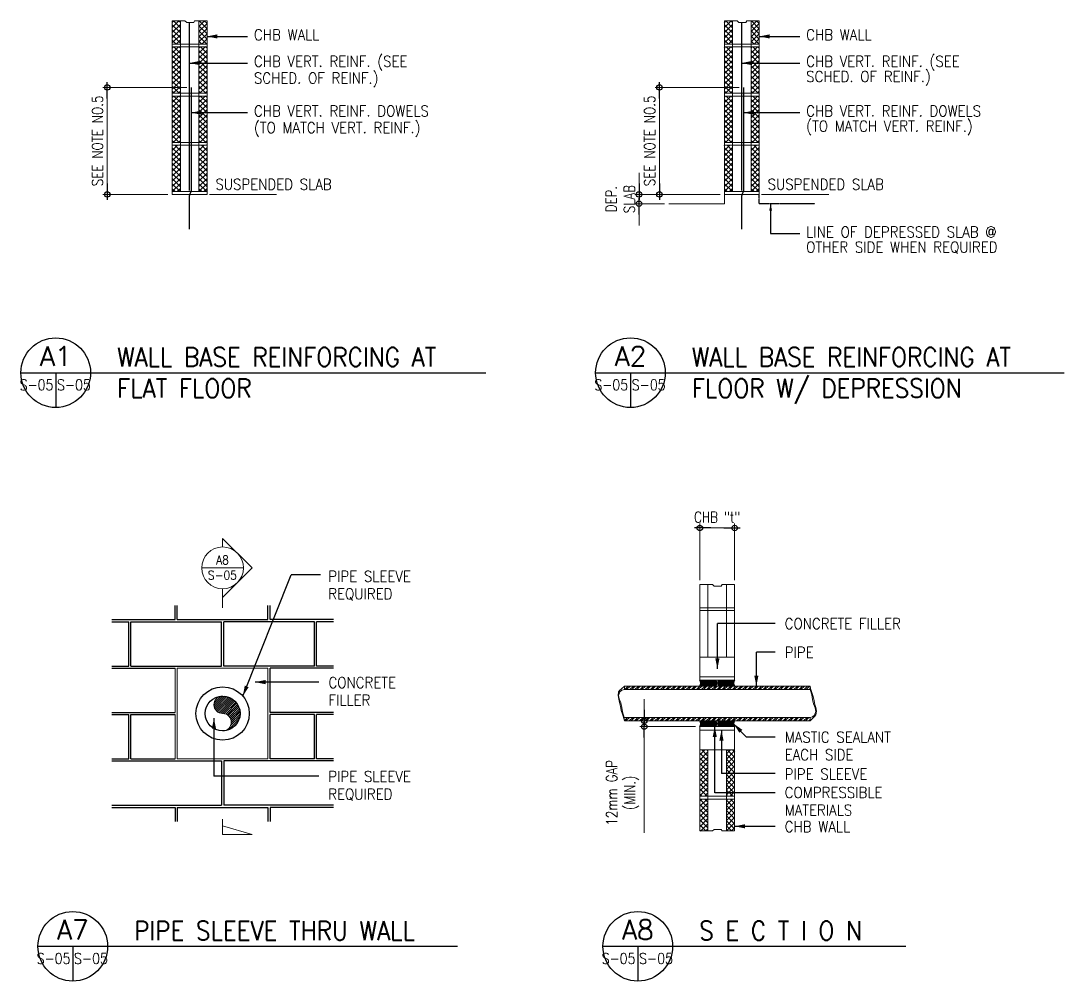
# Model space of a CAD drawing. Header units: millimetres. Extents: x 0 to 38473, y 0 to 21969.
# Drawn here: x 0 to 9712, y 11820 to 20758 of the extents above; entities that cross this region are included whole.
import ezdxf
from ezdxf.enums import TextEntityAlignment as Align

# ---------------------------------------------------------------- set-up
doc = ezdxf.new("R2010")
doc.units = ezdxf.units.MM
doc.linetypes.add('LEOJ', pattern=[0.3, 0.2, -0.1])
doc.layers.add('2Y', color=3, linetype='Continuous', lineweight=9)
doc.layers.add('ST-DIM_E', color=250, linetype='Continuous', lineweight=13)
for name, color, linetype in [('3G', 3, 'Continuous'), ('6M', 6, 'Continuous'), ('8G', 8, 'Continuous'), ('DIM', 8, 'Continuous'), ('LEOJ', 3, 'LEOJ'), ('SHE', 8, 'Continuous'), ('TG', 3, 'Continuous'), ('title', 3, 'Continuous')]:
    doc.layers.add(name, color=color, linetype=linetype)
doc.styles.add('100CL', font='romans.shx', dxfattribs={"height": 250})
doc.styles.add('175CL', font='ROMANS.shx', dxfattribs={"height": 0.45})
doc.styles.add('ROMANS', font='romans.shx', dxfattribs={"width": 0.8})
doc.dimstyles.new('DIM150', dxfattribs={"dimscale": 150, "dimtxt": 2.5, "dimasz": 2.5, "dimexe": 1, "dimexo": 1, "dimgap": 1, "dimtad": 1, "dimdec": 0, "dimzin": 0, "dimdsep": 46, "dimtxsty": 'ROMANS', "dimblk": 'DIM1', "dimcen": 1, "dimclrd": 8, "dimclre": 8, "dimclrt": 3, "dimadec": 0, "dimazin": 0, "dimtfac": 1, "dimtdec": 0, "dimtofl": 0, "dimtmove": 0, "dimatfit": 3, "dimfxl": 1, "dimtolj": 1, "dimtzin": 0, "dimarcsym": 0})
pattern_1 = [(45, (-177818.8, -130738.29), (-88.38835, 88.38835), []), (135, (-177818.8, -130738.29), (-88.38835, -88.38835), [])]

# ---------------------------------------------------------------- blocks, each defined once
blk = doc.blocks.new('*X7')
at = {"color": 0}
for p, q in [((11.204, 8.022), (11.603, 8.421)), ((11.21, 8.116), (11.509, 8.415)), ((11.211, 7.94), (11.679, 8.408)), ((11.225, 7.866), (11.743, 8.384)), ((11.245, 7.798), (11.798, 8.351)), ((11.271, 7.735), (11.845, 8.31)), ((11.281, 8.276), (11.349, 8.344)), ((11.301, 7.677), (11.886, 8.262)), ((11.335, 7.622), (11.918, 8.206)), ((11.373, 7.572), (11.941, 8.141)), ((11.414, 7.525), (11.953, 8.064)), ((11.46, 7.482), (11.959, 7.981)), ((11.509, 7.443), (11.978, 7.912)), ((11.561, 7.407), (12.007, 7.853)), ((11.618, 7.376), (12.044, 7.802)), ((11.68, 7.349), (12.089, 7.758)), ((11.746, 7.326), (12.141, 7.722)), ((11.817, 7.309), (12.202, 7.694)), ((11.895, 7.299), (12.272, 7.676)), ((11.982, 7.297), (12.358, 7.673)), ((12.081, 7.308), (12.475, 7.702)), ((12.2, 7.339), (12.661, 7.8)), ((12.673, 7.9), (12.692, 7.919)), ((12.702, 8.017), (12.703, 8.018)), ((12.38, 7.43), (12.57, 7.62))]:
    blk.add_line(p, q, dxfattribs=at)
blk = doc.blocks.new('*X15')
at = {"color": 0}
for p, q in [((53.319, 33.166), (53.336, 33.183)), ((53.33, 33.063), (53.45, 33.183)), ((53.392, 33.063), (53.512, 33.183)), ((53.507, 33.063), (53.627, 33.183)), ((53.569, 33.063), (53.689, 33.183)), ((53.683, 33.063), (53.803, 33.183)), ((53.746, 33.063), (53.866, 33.183)), ((53.86, 33.063), (53.98, 33.183)), ((53.923, 33.063), (54.043, 33.183)), ((54.037, 33.063), (54.157, 33.183)), ((54.099, 33.063), (54.219, 33.183)), ((54.214, 33.063), (54.334, 33.183)), ((54.276, 33.063), (54.396, 33.183)), ((54.39, 33.063), (54.51, 33.183)), ((54.453, 33.063), (54.573, 33.183)), ((54.567, 33.063), (54.687, 33.183)), ((54.63, 33.063), (54.75, 33.183)), ((54.744, 33.063), (54.864, 33.183)), ((54.807, 33.063), (54.927, 33.183)), ((54.921, 33.063), (55.041, 33.183)), ((54.983, 33.063), (55.103, 33.183)), ((55.098, 33.063), (55.218, 33.183)), ((55.16, 33.063), (55.28, 33.183)), ((55.274, 33.063), (55.394, 33.183)), ((55.337, 33.063), (55.457, 33.183)), ((55.451, 33.063), (55.571, 33.183)), ((55.514, 33.063), (55.634, 33.183)), ((55.628, 33.063), (55.748, 33.183)), ((55.69, 33.063), (55.81, 33.183)), ((55.805, 33.063), (55.925, 33.183)), ((55.867, 33.063), (55.987, 33.183)), ((55.981, 33.063), (56.101, 33.183)), ((56.044, 33.063), (56.164, 33.183)), ((56.158, 33.063), (56.278, 33.183)), ((56.221, 33.063), (56.341, 33.183)), ((56.335, 33.063), (56.455, 33.183)), ((56.398, 33.063), (56.518, 33.183)), ((56.512, 33.063), (56.632, 33.183)), ((56.574, 33.063), (56.694, 33.183)), ((56.689, 33.063), (56.809, 33.183)), ((56.751, 33.063), (56.871, 33.183)), ((56.865, 33.063), (56.985, 33.183)), ((56.928, 33.063), (57.048, 33.183)), ((57.042, 33.063), (57.162, 33.183)), ((57.105, 33.063), (57.225, 33.183)), ((57.219, 33.063), (57.339, 33.183)), ((57.281, 33.063), (57.401, 33.183)), ((57.396, 33.063), (57.516, 33.183)), ((57.458, 33.063), (57.578, 33.183)), ((57.572, 33.063), (57.692, 33.183)), ((57.635, 33.063), (57.755, 33.183)), ((57.749, 33.063), (57.869, 33.183)), ((57.812, 33.063), (57.932, 33.183)), ((57.926, 33.063), (58.046, 33.183)), ((57.989, 33.063), (58.109, 33.183)), ((58.103, 33.063), (58.223, 33.183)), ((58.165, 33.063), (58.285, 33.183)), ((58.28, 33.063), (58.4, 33.183)), ((58.342, 33.063), (58.462, 33.183)), ((58.456, 33.063), (58.576, 33.183)), ((58.519, 33.063), (58.639, 33.183)), ((58.633, 33.063), (58.753, 33.183)), ((58.696, 33.063), (58.816, 33.183)), ((58.81, 33.063), (58.93, 33.183)), ((58.872, 33.063), (58.992, 33.183)), ((58.987, 33.063), (59.107, 33.183)), ((59.049, 33.063), (59.169, 33.183)), ((59.163, 33.063), (59.283, 33.183)), ((59.226, 33.063), (59.346, 33.183)), ((59.34, 33.063), (59.46, 33.183)), ((59.403, 33.063), (59.523, 33.183)), ((59.517, 33.063), (59.637, 33.183)), ((59.58, 33.063), (59.7, 33.183)), ((59.694, 33.063), (59.722, 33.092)), ((53.314, 32.101), (53.316, 32.103)), ((53.318, 31.991), (53.43, 32.103)), ((53.373, 31.983), (53.493, 32.103)), ((53.487, 31.983), (53.607, 32.103)), ((53.55, 31.983), (53.67, 32.103)), ((53.664, 31.983), (53.784, 32.103)), ((53.727, 31.983), (53.847, 32.103)), ((53.841, 31.983), (53.961, 32.103)), ((53.903, 31.983), (54.023, 32.103)), ((54.018, 31.983), (54.138, 32.103)), ((54.08, 31.983), (54.2, 32.103)), ((54.194, 31.983), (54.314, 32.103)), ((54.257, 31.983), (54.377, 32.103)), ((54.371, 31.983), (54.491, 32.103)), ((54.434, 31.983), (54.554, 32.103)), ((54.548, 31.983), (54.668, 32.103)), ((54.61, 31.983), (54.73, 32.103)), ((54.725, 31.983), (54.845, 32.103)), ((54.787, 31.983), (54.907, 32.103)), ((54.901, 31.983), (55.021, 32.103)), ((54.964, 31.983), (55.084, 32.103)), ((55.078, 31.983), (55.198, 32.103)), ((55.141, 31.983), (55.261, 32.103)), ((55.255, 31.983), (55.375, 32.103)), ((55.318, 31.983), (55.438, 32.103)), ((55.432, 31.983), (55.552, 32.103)), ((55.494, 31.983), (55.614, 32.103)), ((55.609, 31.983), (55.729, 32.103)), ((55.671, 31.983), (55.791, 32.103)), ((55.785, 31.983), (55.905, 32.103)), ((55.848, 31.983), (55.968, 32.103)), ((55.962, 31.983), (56.082, 32.103)), ((56.025, 31.983), (56.145, 32.103)), ((56.139, 31.983), (56.259, 32.103)), ((56.201, 31.983), (56.321, 32.103)), ((56.316, 31.983), (56.436, 32.103)), ((56.378, 31.983), (56.498, 32.103)), ((56.492, 31.983), (56.612, 32.103)), ((56.555, 31.983), (56.663, 32.091)), ((56.667, 32.095), (56.675, 32.103)), ((56.686, 32), (56.789, 32.103)), ((56.732, 31.983), (56.852, 32.103)), ((56.846, 31.983), (56.966, 32.103)), ((56.909, 31.983), (57.029, 32.103)), ((57.023, 31.983), (57.143, 32.103)), ((57.085, 31.983), (57.205, 32.103)), ((57.2, 31.983), (57.32, 32.103)), ((57.262, 31.983), (57.382, 32.103)), ((57.376, 31.983), (57.496, 32.103)), ((57.439, 31.983), (57.559, 32.103)), ((57.553, 31.983), (57.673, 32.103)), ((57.616, 31.983), (57.736, 32.103)), ((57.73, 31.983), (57.85, 32.103)), ((57.792, 31.983), (57.912, 32.103)), ((57.907, 31.983), (58.027, 32.103)), ((57.969, 31.983), (58.089, 32.103)), ((58.083, 31.983), (58.203, 32.103)), ((58.146, 31.983), (58.266, 32.103)), ((58.26, 31.983), (58.38, 32.103)), ((58.323, 31.983), (58.443, 32.103)), ((58.437, 31.983), (58.557, 32.103)), ((58.5, 31.983), (58.62, 32.103)), ((58.614, 31.983), (58.734, 32.103)), ((58.676, 31.983), (58.796, 32.103)), ((58.791, 31.983), (58.911, 32.103)), ((58.853, 31.983), (58.973, 32.103)), ((58.967, 31.983), (59.087, 32.103)), ((59.03, 31.983), (59.15, 32.103)), ((59.144, 31.983), (59.264, 32.103)), ((59.207, 31.983), (59.327, 32.103)), ((59.321, 31.983), (59.441, 32.103)), ((59.383, 31.983), (59.503, 32.103)), ((59.498, 31.983), (59.618, 32.103)), ((59.56, 31.983), (59.68, 32.103)), ((59.674, 31.983), (59.719, 32.027))]:
    blk.add_line(p, q, dxfattribs=at)
blk = doc.blocks.new('*X25')
at = {"color": 0}
for p, q in [((6.228, 64.034), (6.411, 64.217)), ((6.228, 64.21), (6.234, 64.217)), ((6.228, 63.857), (6.508, 64.137)), ((6.508, 63.849), (6.228, 64.129)), ((6.508, 64.026), (6.317, 64.217)), ((6.508, 64.203), (6.494, 64.217)), ((6.228, 63.68), (6.508, 63.96)), ((6.508, 63.673), (6.228, 63.953)), ((6.228, 63.503), (6.508, 63.783)), ((6.508, 63.496), (6.228, 63.776)), ((6.228, 63.327), (6.508, 63.607)), ((6.508, 63.319), (6.228, 63.599)), ((6.228, 63.15), (6.508, 63.43)), ((6.508, 63.142), (6.228, 63.422)), ((6.228, 62.973), (6.508, 63.253)), ((6.508, 62.966), (6.228, 63.246)), ((6.228, 62.796), (6.508, 63.076)), ((6.508, 62.789), (6.228, 63.069)), ((6.228, 62.62), (6.508, 62.9)), ((6.503, 62.617), (6.228, 62.892)), ((6.326, 62.617), (6.228, 62.715)), ((6.402, 62.617), (6.508, 62.723))]:
    blk.add_line(p, q, dxfattribs=at)
blk = doc.blocks.new('*X24')
at = {"color": 0}
for p, q in [((6.228, 67.392), (6.444, 67.609)), ((6.228, 67.569), (6.267, 67.609)), ((6.228, 67.216), (6.508, 67.496)), ((6.508, 67.208), (6.228, 67.488)), ((6.228, 67.039), (6.508, 67.319)), ((6.508, 67.031), (6.228, 67.311)), ((6.508, 67.385), (6.284, 67.609)), ((6.508, 67.562), (6.46, 67.609)), ((6.228, 66.862), (6.508, 67.142)), ((6.508, 66.855), (6.228, 67.135)), ((6.228, 66.685), (6.508, 66.965)), ((6.508, 66.678), (6.228, 66.958)), ((6.228, 66.509), (6.508, 66.789)), ((6.508, 66.501), (6.228, 66.781)), ((6.228, 66.332), (6.508, 66.612)), ((6.508, 66.324), (6.228, 66.604)), ((6.228, 66.155), (6.508, 66.435)), ((6.508, 66.147), (6.228, 66.427)), ((6.469, 66.009), (6.228, 66.251)), ((6.258, 66.009), (6.508, 66.258)), ((6.293, 66.009), (6.228, 66.074)), ((6.435, 66.009), (6.508, 66.081))]:
    blk.add_line(p, q, dxfattribs=at)
blk = doc.blocks.new('*X22')
at = {"color": 0}
for p, q in [((7.148, 68.312), (7.34, 68.505)), ((7.148, 68.489), (7.163, 68.505)), ((7.148, 68.136), (7.428, 68.416)), ((7.428, 68.233), (7.155, 68.505)), ((7.428, 68.409), (7.332, 68.505)), ((7.428, 68.056), (7.148, 68.336)), ((7.148, 67.959), (7.428, 68.239)), ((7.428, 67.879), (7.148, 68.159)), ((7.148, 67.782), (7.428, 68.062)), ((7.425, 67.705), (7.148, 67.982)), ((7.248, 67.705), (7.148, 67.806)), ((7.247, 67.705), (7.428, 67.885)), ((7.424, 67.705), (7.428, 67.709))]:
    blk.add_line(p, q, dxfattribs=at)
blk = doc.blocks.new('*X23')
at = {"color": 0}
for p, q in [((6.228, 68.276), (6.456, 68.505)), ((6.228, 68.453), (6.28, 68.505)), ((6.228, 68.1), (6.508, 68.38)), ((6.508, 68.092), (6.228, 68.372)), ((6.508, 68.269), (6.272, 68.505)), ((6.508, 68.446), (6.448, 68.505)), ((6.228, 67.923), (6.508, 68.203)), ((6.508, 67.915), (6.228, 68.195)), ((6.228, 67.746), (6.508, 68.026)), ((6.508, 67.738), (6.228, 68.018)), ((6.364, 67.705), (6.228, 67.842)), ((6.363, 67.705), (6.508, 67.849))]:
    blk.add_line(p, q, dxfattribs=at)
blk = doc.blocks.new('DIM1')
at = {"color": 0}
blk.add_line((-1, 0), (0.5, 0), dxfattribs=at)
at = {"color": 3}
blk.add_circle((0, 0), 0.25, dxfattribs=at)
blk = doc.blocks.new('*D62')
at = {"layer": 'Defpoints', "color": 0, "transparency": 16777216}
for p in [(357638, 1050), (360531, 1050), (359879, -2638)]:
    blk.add_point(p, dxfattribs=at)
at = {"layer": 'DIM', "color": 8, "lineweight": -2, "transparency": 16777216}
for p, q in [((360381, 1050), (357488, 1050)), ((357638, -2263), (357638, 675)), ((359729, -2638), (357488, -2638))]:
    blk.add_line(p, q, dxfattribs=at)
at = {"layer": 'DIM', "color": 8, "lineweight": -2, "transparency": 16777216, "xscale": 375, "yscale": 375, "zscale": 375}
for p, rotation in [((357638, 1050), 90), ((357638, -2638), 270)]:
    blk.add_blockref('DIM1', p, dxfattribs=dict(at, rotation=rotation))
at = {"layer": 'DIM', "color": 3, "transparency": 16777216, "insert": (357300, -794), "char_height": 375, "attachment_point": 5, "rotation": 90, "style": 'ROMANS'}
blk.add_mtext('\\A1;SEE NOTE NO.5', dxfattribs=at)
blk = doc.blocks.new('*D43')
at = {"layer": 'Defpoints', "color": 0, "transparency": 16777216}
for p in [(376679, 1050), (379572, 1050), (378920, -2638)]:
    blk.add_point(p, dxfattribs=at)
at = {"layer": 'DIM', "color": 8, "lineweight": -2, "transparency": 16777216}
for p, q in [((379422, 1050), (376529, 1050)), ((376679, -2263), (376679, 675)), ((378770, -2638), (376529, -2638))]:
    blk.add_line(p, q, dxfattribs=at)
at = {"layer": 'DIM', "color": 8, "lineweight": -2, "transparency": 16777216, "xscale": 375, "yscale": 375, "zscale": 375}
for p, rotation in [((376679, 1050), 90), ((376679, -2638), 270)]:
    blk.add_blockref('DIM1', p, dxfattribs=dict(at, rotation=rotation))
at = {"layer": 'DIM', "color": 3, "transparency": 16777216, "insert": (376341, -794), "char_height": 375, "attachment_point": 5, "rotation": 90, "style": 'ROMANS'}
blk.add_mtext('\\A1;SEE NOTE NO.5', dxfattribs=at)
blk = doc.blocks.new('*D44')
at = {"layer": 'Defpoints', "color": 0, "transparency": 16777216}
for p in [(375974, -2638), (378920, -2638), (377000, -2958)]:
    blk.add_point(p, dxfattribs=at)
at = {"layer": 'DIM', "color": 8, "lineweight": -2, "transparency": 16777216}
for p, q in [((375974, -2263), (375974, -1888)), ((378770, -2638), (375824, -2638)), ((376850, -2958), (375824, -2958)), ((375974, -3333), (375974, -3708))]:
    blk.add_line(p, q, dxfattribs=at)
at = {"layer": 'DIM', "color": 8, "lineweight": -2, "transparency": 16777216, "xscale": 375, "yscale": 375, "zscale": 375}
for p, rotation in [((375974, -2638), 270), ((375974, -2958), 90)]:
    blk.add_blockref('DIM1', p, dxfattribs=dict(at, rotation=rotation))
at = {"layer": 'DIM', "color": 3, "transparency": 16777216, "insert": (375324, -2798), "char_height": 375, "attachment_point": 5, "rotation": 90, "style": 'ROMANS'}
blk.add_mtext('\\A1;DEP.\\PSLAB', dxfattribs=at)
blk = doc.blocks.new('*D51')
at = {"layer": 'Defpoints', "color": 0, "transparency": 16777216}
for p in [(379270, -14136), (378070, -16089), (379270, -16089)]:
    blk.add_point(p, dxfattribs=at)
at = {"layer": 'DIM', "color": 8, "lineweight": -2, "transparency": 16777216}
for p, q in [((378070, -15939), (378070, -13986)), ((379270, -15939), (379270, -13986)), ((378445, -14136), (378895, -14136))]:
    blk.add_line(p, q, dxfattribs=at)
at = {"layer": 'DIM', "color": 8, "lineweight": -2, "transparency": 16777216, "xscale": 375, "yscale": 375, "zscale": 375, "rotation": 180}
blk.add_blockref('DIM1', (378070, -14136), dxfattribs=at)
at = {"layer": 'DIM', "color": 8, "lineweight": -2, "transparency": 16777216, "xscale": 375, "yscale": 375, "zscale": 375}
blk.add_blockref('DIM1', (379270, -14136), dxfattribs=at)
at = {"layer": 'DIM', "color": 3, "transparency": 16777216, "insert": (378670, -13763), "char_height": 375, "attachment_point": 5, "style": 'ROMANS'}
blk.add_mtext('\\A1;CHB "t"', dxfattribs=at)
blk = doc.blocks.new('*D66')
at = {"layer": 'Defpoints', "color": 0, "transparency": 16777216}
for p in [(376152, -20785), (378070, -20785), (378070, -20985)]:
    blk.add_point(p, dxfattribs=at)
at = {"layer": 'DIM', "color": 8, "lineweight": -2, "transparency": 16777216}
for p, q in [((376152, -20410), (376152, -20035)), ((377920, -20785), (376002, -20785)), ((377920, -20985), (376002, -20985)), ((376152, -21360), (376152, -24646))]:
    blk.add_line(p, q, dxfattribs=at)
at = {"layer": 'DIM', "color": 8, "lineweight": -2, "transparency": 16777216, "xscale": 375, "yscale": 375, "zscale": 375}
for p, rotation in [((376152, -20785), 270), ((376152, -20985), 90)]:
    blk.add_blockref('DIM1', p, dxfattribs=dict(at, rotation=rotation))
at = {"layer": 'DIM', "color": 3, "transparency": 16777216, "insert": (375404, -23267), "char_height": 375, "attachment_point": 5, "rotation": 90, "style": 'ROMANS'}
blk.add_mtext('\\A1;12mm GAP\\P(MIN.)', dxfattribs=at)
blk = doc.blocks.new('A$C6C0B0B06')
at = {"layer": 'title', "color": 2}
for p, q in [((0, 0), (16, 0)), ((8, 0), (8, -8))]:
    blk.add_line(p, q, dxfattribs=at)
blk.add_circle((8, 0), 8, dxfattribs=at)
at = {"layer": 'title', "color": 5, "style": 'ROMANS'}
blk.add_attdef('A', text='', height=4.5, dxfattribs=at).set_placement((8, 3.8), align=Align.MIDDLE)
at = {"layer": 'title', "color": 2, "style": 'ROMANS'}
for width, p, p2 in [(1.138397, (-0.28, -4.05), (7.44, -4.05)), (1.147089, (8.29, -4.05), (16.07, -4.05))]:
    blk.add_attdef('S-1', text='', height=2.5, dxfattribs=dict(at, width=width)).set_placement(p, p2, align=Align.FIT)
blk = doc.blocks.new('A$Cf5b5c68e')
at = {"layer": 'SHE'}
h = blk.add_hatch(dxfattribs=at)
h.set_pattern_fill('ANSI37', color=256, scale=1000, style=0)
h.set_pattern_definition(pattern_1)
h.paths.add_polyline_path([(-35115.161, 18670.498), (-35395.161, 18670.498), (-35395.161, 17070.498), (-35115.161, 17070.498)])
h.paths.add_polyline_path([(-34195.161, 18670.498), (-34475.161, 18670.498), (-34475.161, 17851.014), (-34195.161, 17851.014)])
h.paths.add_polyline_path([(-34475.161, 17070.498), (-34195.161, 17070.498), (-34195.161, 17851.014), (-34475.161, 17851.014)])
h = blk.add_hatch(dxfattribs=at)
h.set_pattern_fill('ANSI37', color=256, scale=1000, style=0)
h.set_pattern_definition(pattern_1)
h.paths.add_polyline_path([(-35395.161, 15876.437), (-35115.161, 15876.437), (-35115.161, 16974.498), (-35395.161, 16974.498)])
h.paths.add_polyline_path([(-34475.161, 15876.437), (-34195.161, 15876.437), (-34195.161, 16974.498), (-34475.161, 16974.498)])
at = {"layer": '2Y', "color": 2}
for p, q in [((-53586.129, 37817.279), (-53586.129, 43801.279)), ((-53586.129, 43801.279), (-53147.125, 43801.279)), ((-53306.129, 37913.279), (-53306.129, 43801.279)), ((-53147.125, 43801.279), (-53085.999, 43749.537)), ((-53085.999, 43749.537), (-52845.317, 43749.537)), ((-52845.317, 43749.537), (-52814.755, 43801.279)), ((-52814.755, 43801.279), (-52386.129, 43801.279)), ((-52666.129, 37913.279), (-52666.129, 43801.279)), ((-52386.129, 37817.279), (-52386.129, 43801.279)), ((-34544.948, 37497.279), (-34544.948, 43801.279)), ((-34544.948, 43801.279), (-34105.943, 43801.279)), ((-34264.948, 37913.279), (-34264.948, 43801.279)), ((-34105.943, 43801.279), (-34044.818, 43749.537)), ((-34044.818, 43749.537), (-33804.136, 43749.537)), ((-33804.136, 43749.537), (-33773.573, 43801.279)), ((-33773.573, 43801.279), (-33344.948, 43801.279)), ((-33624.948, 37913.279), (-33624.948, 43801.279)), ((-33344.948, 37817.279), (-33344.948, 43801.279)), ((-49986.129, 37817.279), (-52306.129, 37817.279)), ((-30944.948, 37817.279), (-33264.948, 37817.279)), ((-51848.89, 25961.322), (-51848.89, 25663.089)), ((-51848.89, 25961.322), (-50830.656, 24943.089)), ((-52568.89, 24943.089), (-51128.89, 24943.089)), ((-51848.89, 23924.855), (-50830.656, 24943.089)), ((-51848.89, 24223.089), (-51848.89, 23560.349)), ((-35395.161, 24366.498), (-35395.161, 21870.498)), ((-35395.161, 24366.498), (-34956.156, 24366.498)), ((-35115.161, 24366.498), (-35115.161, 21870.498)), ((-34956.156, 24366.498), (-34895.031, 24314.756)), ((-34895.031, 24314.756), (-34654.349, 24314.756)), ((-34654.349, 24314.756), (-34623.786, 24366.498)), ((-34623.786, 24366.498), (-34195.161, 24366.498)), ((-34475.161, 24366.498), (-34475.161, 21870.498)), ((-34195.161, 24366.498), (-34195.161, 21870.498)), ((-35395.161, 21870.498), (-35395.161, 21070.498)), ((-34195.161, 21870.498), (-34195.161, 21070.498)), ((-53486.39, 19960.349), (-53486.39, 21485.349)), ((-53411.39, 18360.349), (-53411.39, 21485.349)), ((-53411.39, 21485.349), (-50286.39, 21485.349)), ((-50286.39, 18360.349), (-50286.39, 21485.349)), ((-37995.161, 20870.498), (-38092.348, 20778.959)), ((-37995.161, 20870.498), (-31595.161, 20870.498)), ((-37995.161, 20750.498), (-37995.161, 20870.498)), ((-35395.161, 21190.498), (-34195.161, 21190.498)), ((-35395.161, 21070.498), (-34195.161, 21070.498)), ((-31577.271, 20785.311), (-31595.161, 20870.498)), ((-31595.161, 20870.498), (-31590.527, 20750.498)), ((-38195.779, 20665.262), (-38213.017, 20541.229)), ((-38213.017, 20541.229), (-38192.331, 20413.75)), ((-38154.406, 20727.279), (-38195.779, 20665.262)), ((-38195.779, 20544.674), (-38154.406, 20672.153)), ((-38175.092, 20427.532), (-38195.779, 20544.674)), ((-38092.348, 20778.959), (-38154.406, 20727.279)), ((-38154.406, 20672.153), (-38078.557, 20730.724)), ((-38078.557, 20730.724), (-37995.161, 20750.498)), ((-37995.161, 20750.498), (-31595.161, 20750.498)), ((-31590.527, 20750.498), (-31529.003, 20564.807)), ((-31539.346, 20678.504), (-31577.271, 20785.311)), ((-31487.631, 20513.127), (-31539.346, 20678.504)), ((-31529.003, 20564.807), (-31511.765, 20406.32)), ((-31456.602, 20361.53), (-31487.631, 20513.127)), ((-38192.331, 20413.75), (-38161.302, 20303.499)), ((-38116.482, 20289.717), (-38175.092, 20427.532)), ((-38161.302, 20303.499), (-38133.72, 20179.465)), ((-38133.72, 20179.465), (-38102.691, 20027.869)), ((-38078.557, 20134.676), (-38116.482, 20289.717)), ((-31511.765, 20406.32), (-31473.84, 20251.279)), ((-31473.84, 20251.279), (-31415.23, 20113.464)), ((-31429.02, 20237.497), (-31456.602, 20361.53)), ((-31397.991, 20127.245), (-31429.02, 20237.497)), ((-53486.39, 18360.349), (-53486.39, 19885.349)), ((-38102.691, 20027.869), (-38050.975, 19862.491)), ((-38061.318, 19976.189), (-38078.557, 20134.676)), ((-37999.795, 19790.498), (-38061.318, 19976.189)), ((-38050.975, 19862.491), (-38013.051, 19755.685)), ((-37999.795, 19790.498), (-31595.161, 19790.498)), ((-37995.161, 19670.498), (-37999.795, 19790.498)), ((-31511.765, 19810.272), (-31595.161, 19790.498)), ((-31595.161, 19790.498), (-31595.161, 19670.498)), ((-31435.916, 19868.843), (-31511.765, 19810.272)), ((-31497.974, 19762.037), (-31435.916, 19813.717)), ((-31394.543, 19996.322), (-31435.916, 19868.843)), ((-31435.916, 19813.717), (-31394.543, 19875.734)), ((-31415.23, 20113.464), (-31394.543, 19996.322)), ((-31377.305, 19999.767), (-31397.991, 20127.245)), ((-31394.543, 19875.734), (-31377.305, 19999.767)), ((-38013.051, 19755.685), (-37995.161, 19670.498)), ((-37995.161, 19670.498), (-31595.161, 19670.498)), ((-35395.161, 18670.498), (-35395.161, 19470.498)), ((-35395.161, 19470.498), (-34195.161, 19470.498)), ((-34195.161, 18670.498), (-34195.161, 19470.498)), ((-31595.161, 19670.498), (-31497.974, 19762.037)), ((-35395.161, 19350.498), (-34195.161, 19350.498)), ((-53411.39, 18360.349), (-50286.39, 18360.349)), ((-35395.161, 15876.437), (-35395.161, 18670.498)), ((-35115.161, 15876.437), (-35115.161, 18670.498)), ((-34475.161, 15876.437), (-34475.161, 18670.498)), ((-34195.161, 15876.437), (-34195.161, 18670.498)), ((-51848.89, 16285.349), (-51848.89, 15754.172)), ((-51848.89, 16054.172), (-50830.656, 15754.172)), ((-35395.161, 15876.437), (-34956.156, 15876.437)), ((-34956.156, 15876.437), (-34895.031, 15928.179)), ((-34895.031, 15928.179), (-34654.349, 15928.179)), ((-34654.349, 15928.179), (-34623.786, 15876.437)), ((-34623.786, 15876.437), (-34195.161, 15876.437)), ((-51848.89, 15754.172), (-50830.656, 15754.172))]:
    blk.add_line(p, q, dxfattribs=at)
at = {"layer": '2Y'}
for p, q in [((-52386.129, 43001.279), (-53586.129, 43001.279)), ((-53586.129, 42905.279), (-52386.129, 42905.279)), ((-33344.948, 43001.279), (-34544.948, 43001.279)), ((-34544.948, 42905.279), (-33344.948, 42905.279)), ((-52386.129, 41305.279), (-53586.129, 41305.279)), ((-52386.129, 41209.279), (-53586.129, 41209.279)), ((-33344.948, 41305.279), (-34544.948, 41305.279)), ((-33344.948, 41209.279), (-34544.948, 41209.279)), ((-52386.129, 39609.279), (-53586.129, 39609.279)), ((-33344.948, 39609.279), (-34544.948, 39609.279)), ((-52386.129, 39513.279), (-53586.129, 39513.279)), ((-33344.948, 39513.279), (-34544.948, 39513.279)), ((-52386.129, 37913.279), (-53586.129, 37913.279)), ((-52386.129, 37817.279), (-53586.129, 37817.279)), ((-33344.948, 37913.279), (-34544.948, 37913.279)), ((-33344.948, 37817.279), (-34544.948, 37817.279)), ((-34195.161, 23566.498), (-35395.161, 23566.498)), ((-35395.161, 23470.498), (-34195.161, 23470.498)), ((-34195.161, 21870.498), (-35395.161, 21870.498)), ((-34195.161, 18670.498), (-35395.161, 18670.498)), ((-35395.161, 17070.498), (-34195.161, 17070.498)), ((-34195.161, 16974.498), (-35395.161, 16974.498))]:
    blk.add_line(p, q, dxfattribs=at)
at = {"layer": '2Y', "color": 2, "linetype": 'Continuous'}
blk.add_line((-34544.948, 37497.279), (-36464.948, 37497.279), dxfattribs=at)
at = {"layer": '2Y', "color": 2}
blk.add_circle((-51848.89, 24943.089), 720, dxfattribs=at)
for centre, start, end in [((-51848.89, 20222.849), 90, 270), ((-51848.89, 19622.849), 270, 90)]:
    blk.add_arc(centre, 300, start, end, dxfattribs=at)
at = {"layer": '3G', "color": 3}
for radius in [920, 600]:
    blk.add_circle((-51848.89, 19922.849), radius, dxfattribs=at)
at = {"layer": '6M', "color": 6}
for p, q in [((-52997.658, 43749.537), (-52997.658, 37954.761)), ((-33956.477, 43749.537), (-33956.477, 37954.761)), ((-52933.658, 41505.279), (-52933.658, 37954.761)), ((-33892.477, 41505.279), (-33892.477, 37954.761)), ((-52933.658, 37954.761), (-52997.658, 37754.761)), ((-33892.477, 37954.761), (-33956.477, 37754.761))]:
    blk.add_line(p, q, dxfattribs=at)
at = {"layer": '6M'}
for p, q in [((-52997.658, 37754.761), (-52997.658, 36617.279)), ((-33956.477, 37754.761), (-33956.477, 36617.279))]:
    blk.add_line(p, q, dxfattribs=at)
at = {"layer": '8G'}
for p, q in [((-52386.129, 43264.924), (-50986.034, 43264.924)), ((-33344.948, 43264.924), (-31944.852, 43264.924)), ((-52997.658, 42347.088), (-50986.034, 42347.088)), ((-33956.477, 42347.088), (-31944.852, 42347.088)), ((-52933.658, 40636.576), (-50986.034, 40636.576)), ((-33892.477, 40636.576), (-31944.852, 40636.576)), ((-32953.798, 37497.279), (-32953.798, 36465.706)), ((-32953.798, 36465.706), (-31944.852, 36465.706)), ((-51151.913, 20523.368), (-49484.246, 24698.558)), ((-48471.801, 24698.558), (-49484.246, 24698.558)), ((-32795.161, 23024.502), (-34789.306, 23024.502)), ((-34789.306, 21461.476), (-34789.306, 23024.502)), ((-32795.161, 22035.377), (-33445.226, 22035.377)), ((-33445.226, 20870.498), (-33445.226, 22035.377)), ((-48526.286, 21005.925), (-50729.977, 21005.925)), ((-52148.406, 19764.786), (-52148.406, 17766.461)), ((-34880.162, 17190.762), (-34880.162, 19470.498)), ((-34231.334, 19571.618), (-33780.932, 19101.259)), ((-34648.336, 19350.498), (-34648.336, 17851.014)), ((-32795.161, 19101.259), (-33780.932, 19101.259)), ((-48533.204, 17766.461), (-52148.406, 17766.461)), ((-32795.161, 17851.014), (-34648.336, 17851.014)), ((-32795.161, 17190.762), (-34880.162, 17190.762)), ((-34195.161, 16034.669), (-32795.161, 16034.464))]:
    blk.add_line(p, q, dxfattribs=at)
at = {"layer": '8G', "color": 2}
for points in [[(-52026.266, 43264.924, 143.945, 0, 0), (-52386.129, 43264.924, 0, 0, 0)], [(-32985.085, 43264.924, 143.945, 0, 0), (-33344.948, 43264.924, 0, 0, 0)], [(-52637.795, 42347.088, 143.945, 0, 0), (-52997.658, 42347.088, 0, 0, 0)], [(-33596.614, 42347.088, 143.945, 0, 0), (-33956.477, 42347.088, 0, 0, 0)], [(-52573.795, 40636.576, 143.945, 0, 0), (-52933.658, 40636.576, 0, 0, 0)], [(-33532.614, 40636.576, 143.945, 0, 0), (-33892.477, 40636.576, 0, 0, 0)], [(-32953.798, 37257.37, 95.964, 0, 0), (-32953.798, 37497.279, 0, 0, 0)], [(-34789.306, 21821.339, 143.945, 0, 0), (-34789.306, 21461.476, 0, 0, 0)], [(-33445.497, 21230.361, 143.945, 0, 0), (-33445.497, 20870.498, 0, 0, 0)], [(-51018.486, 20857.418, 143.945, 0, 0), (-51151.913, 20523.368, 0, 0, 0)], [(-50370.114, 21005.925, 143.945, 0, 0), (-50729.977, 21005.925, 0, 0, 0)], [(-52148.406, 19404.922, 143.945, 0, 0), (-52148.406, 19764.786, 0, 0, 0)], [(-34880.162, 19110.635, 143.945, 0, 0), (-34880.162, 19470.498, 0, 0, 0)], [(-33981.286, 19311.044, 143.945, 0, 0), (-34230.174, 19570.961, 0, 0, 0)], [(-34648.336, 18990.635, 143.945, 0, 0), (-34648.336, 19350.498, 0, 0, 0)], [(-33835.298, 16034.669, 143.945, 0, 0), (-34195.161, 16034.669, 0, 0, 0)]]:
    blk.add_lwpolyline(points, format="xyseb", dxfattribs=at)
at = {"layer": 'LEOJ'}
for p, q in [((-33344.948, 37497.279), (-33344.948, 37817.279)), ((-31424.948, 37497.279), (-33344.948, 37497.279))]:
    blk.add_line(p, q, dxfattribs=at)
at = {"layer": 'SHE'}
for p, q in [((-53486.39, 23160.349), (-53486.39, 23644.122)), ((-53411.39, 23160.349), (-53411.39, 23644.122)), ((-50286.39, 23160.349), (-50286.39, 23644.122)), ((-50211.39, 23160.349), (-50211.39, 23644.122)), ((-55671.045, 23160.349), (-53486.39, 23160.349)), ((-55671.045, 23085.349), (-55086.39, 23085.349)), ((-55086.39, 21560.349), (-55086.39, 23085.349)), ((-55011.39, 23085.349), (-51886.39, 23085.349)), ((-55011.39, 21560.349), (-55011.39, 23085.349)), ((-53411.39, 23160.349), (-50286.39, 23160.349)), ((-51886.39, 21560.349), (-51886.39, 23085.349)), ((-48686.39, 23085.349), (-51811.39, 23085.349)), ((-51811.39, 21560.349), (-51811.39, 23085.349)), ((-48026.735, 23160.349), (-50211.39, 23160.349)), ((-48686.39, 21560.349), (-48686.39, 23085.349)), ((-48611.39, 21560.349), (-48611.39, 23085.349)), ((-48026.735, 23085.349), (-48611.39, 23085.349)), ((-55671.045, 21560.349), (-55086.39, 21560.349)), ((-55671.045, 21485.349), (-53486.39, 21485.349)), ((-55011.39, 21560.349), (-51886.39, 21560.349)), ((-48686.39, 21560.349), (-51811.39, 21560.349)), ((-50211.39, 19960.349), (-50211.39, 21485.349)), ((-48026.735, 21485.349), (-50211.39, 21485.349)), ((-48026.735, 21560.349), (-48611.39, 21560.349)), ((-55671.045, 19960.349), (-53486.39, 19960.349)), ((-55671.045, 19885.349), (-55086.39, 19885.349)), ((-55086.39, 18360.349), (-55086.39, 19885.349)), ((-55011.39, 19885.349), (-53486.39, 19885.349)), ((-55011.39, 18360.349), (-55011.39, 19885.349)), ((-48026.735, 19960.349), (-50211.39, 19960.349)), ((-48686.39, 19885.349), (-50211.39, 19885.349)), ((-50211.39, 18360.349), (-50211.39, 19885.349)), ((-48686.39, 18360.349), (-48686.39, 19885.349)), ((-48611.39, 18360.349), (-48611.39, 19885.349)), ((-48026.735, 19885.349), (-48611.39, 19885.349)), ((-55671.045, 18360.349), (-55086.39, 18360.349)), ((-55011.39, 18360.349), (-53486.39, 18360.349)), ((-48686.39, 18360.349), (-50211.39, 18360.349)), ((-48026.735, 18360.349), (-48611.39, 18360.349)), ((-55671.045, 18285.349), (-51886.39, 18285.349)), ((-51886.39, 18285.349), (-51886.39, 16760.349)), ((-48026.735, 18285.349), (-51811.39, 18285.349)), ((-51811.39, 18285.349), (-51811.39, 16760.349)), ((-55671.045, 16760.349), (-51886.39, 16760.349)), ((-55671.045, 16685.349), (-53486.39, 16685.349)), ((-53486.39, 16685.349), (-53486.39, 16201.576)), ((-53411.39, 16685.349), (-50286.39, 16685.349)), ((-53411.39, 16685.349), (-53411.39, 16201.576)), ((-48026.735, 16760.349), (-51811.39, 16760.349)), ((-50286.39, 16685.349), (-50286.39, 16201.576)), ((-48026.735, 16685.349), (-50211.39, 16685.349)), ((-50211.39, 16685.349), (-50211.39, 16201.576))]:
    blk.add_line(p, q, dxfattribs=at)
at = {"layer": 'SHE', "color": 8, "linetype": 'Continuous'}
for centre, start, end in [((-35515.282, 20970.498), 320.2228518, 39.7771482), ((-35490.282, 20970.498), 320.2228518, 39.7771482), ((-35465.282, 20970.498), 320.2228518, 39.7771482), ((-35440.282, 20970.498), 320.2228518, 39.7771482), ((-35415.282, 20970.498), 320.2228518, 39.7771482), ((-35390.282, 20970.498), 320.2228518, 39.7771482), ((-35365.282, 20970.498), 320.2228518, 39.7771482), ((-35340.282, 20970.498), 320.2228518, 39.7771482), ((-35315.282, 20970.498), 320.2228518, 39.7771482), ((-35290.282, 20970.498), 320.2228518, 39.7771482), ((-35290.282, 20970.498), 320.2228518, 39.7771482), ((-35265.282, 20970.498), 320.2228518, 39.7771482), ((-35240.282, 20970.498), 320.2228518, 39.7771482), ((-35215.282, 20970.498), 320.2228518, 39.7771482), ((-35190.282, 20970.498), 320.2228518, 39.7771482), ((-35165.282, 20970.498), 320.2228518, 39.7771482), ((-35140.282, 20970.498), 320.2228518, 39.7771482), ((-35115.282, 20970.498), 320.2228518, 39.7771482), ((-35090.282, 20970.498), 320.2228518, 39.7771482), ((-35065.282, 20970.498), 320.2228518, 39.7771482), ((-35040.282, 20970.498), 320.2228518, 39.7771482), ((-35015.282, 20970.498), 320.2228518, 39.7771482), ((-34990.282, 20970.498), 320.2228518, 39.7771482), ((-34965.282, 20970.498), 320.2228518, 39.7771482), ((-34625.04, 20970.498), 140.2228518, 219.7771482), ((-34600.04, 20970.498), 140.2228518, 219.7771482), ((-34575.04, 20970.498), 140.2228518, 219.7771482), ((-34550.04, 20970.498), 140.2228518, 219.7771482), ((-34525.04, 20970.498), 140.2228518, 219.7771482), ((-34500.04, 20970.498), 140.2228518, 219.7771482), ((-34475.04, 20970.498), 140.2228518, 219.7771482), ((-34450.04, 20970.498), 140.2228518, 219.7771482), ((-34425.04, 20970.498), 140.2228518, 219.7771482), ((-34400.04, 20970.498), 140.2228518, 219.7771482), ((-34375.04, 20970.498), 140.2228518, 219.7771482), ((-34350.04, 20970.498), 140.2228518, 219.7771482), ((-34325.04, 20970.498), 140.2228518, 219.7771482), ((-34300.04, 20970.498), 140.2228518, 219.7771482), ((-34300.04, 20970.498), 140.2228518, 219.7771482), ((-34275.04, 20970.498), 140.2228518, 219.7771482), ((-34250.04, 20970.498), 140.2228518, 219.7771482), ((-34225.04, 20970.498), 140.2228518, 219.7771482), ((-34200.04, 20970.498), 140.2228518, 219.7771482), ((-34175.04, 20970.498), 140.2228518, 219.7771482), ((-34150.04, 20970.498), 140.2228518, 219.7771482), ((-34125.04, 20970.498), 140.2228518, 219.7771482), ((-34100.04, 20970.498), 140.2228518, 219.7771482), ((-34075.04, 20970.498), 140.2228518, 219.7771482), ((-35515.282, 19570.498), 320.2228518, 39.7771482), ((-35490.282, 19570.498), 320.2228518, 39.7771482), ((-35465.282, 19570.498), 320.2228518, 39.7771482), ((-35440.282, 19570.498), 320.2228518, 39.7771482), ((-35415.282, 19570.498), 320.2228518, 39.7771482), ((-35390.282, 19570.498), 320.2228518, 39.7771482), ((-35365.282, 19570.498), 320.2228518, 39.7771482), ((-35340.282, 19570.498), 320.2228518, 39.7771482), ((-35315.282, 19570.498), 320.2228518, 39.7771482), ((-35290.282, 19570.498), 320.2228518, 39.7771482), ((-35290.282, 19570.498), 320.2228518, 39.7771482), ((-35265.282, 19570.498), 320.2228518, 39.7771482), ((-35240.282, 19570.498), 320.2228518, 39.7771482), ((-35215.282, 19570.498), 320.2228518, 39.7771482), ((-35190.282, 19570.498), 320.2228518, 39.7771482), ((-35165.282, 19570.498), 320.2228518, 39.7771482), ((-35140.282, 19570.498), 320.2228518, 39.7771482), ((-35115.282, 19570.498), 320.2228518, 39.7771482), ((-35090.282, 19570.498), 320.2228518, 39.7771482), ((-35065.282, 19570.498), 320.2228518, 39.7771482), ((-35040.282, 19570.498), 320.2228518, 39.7771482), ((-35015.282, 19570.498), 320.2228518, 39.7771482), ((-34990.282, 19570.498), 320.2228518, 39.7771482), ((-34965.282, 19570.498), 320.2228518, 39.7771482), ((-34625.04, 19570.498), 140.2228518, 219.7771482), ((-34600.04, 19570.498), 140.2228518, 219.7771482), ((-34575.04, 19570.498), 140.2228518, 219.7771482), ((-34550.04, 19570.498), 140.2228518, 219.7771482), ((-34525.04, 19570.498), 140.2228518, 219.7771482), ((-34500.04, 19570.498), 140.2228518, 219.7771482), ((-34475.04, 19570.498), 140.2228518, 219.7771482), ((-34450.04, 19570.498), 140.2228518, 219.7771482), ((-34425.04, 19570.498), 140.2228518, 219.7771482), ((-34400.04, 19570.498), 140.2228518, 219.7771482), ((-34375.04, 19570.498), 140.2228518, 219.7771482), ((-34350.04, 19570.498), 140.2228518, 219.7771482), ((-34325.04, 19570.498), 140.2228518, 219.7771482), ((-34300.04, 19570.498), 140.2228518, 219.7771482), ((-34300.04, 19570.498), 140.2228518, 219.7771482), ((-34275.04, 19570.498), 140.2228518, 219.7771482), ((-34250.04, 19570.498), 140.2228518, 219.7771482), ((-34225.04, 19570.498), 140.2228518, 219.7771482), ((-34200.04, 19570.498), 140.2228518, 219.7771482), ((-34175.04, 19570.498), 140.2228518, 219.7771482), ((-34150.04, 19570.498), 140.2228518, 219.7771482), ((-34125.04, 19570.498), 140.2228518, 219.7771482), ((-34100.04, 19570.498), 140.2228518, 219.7771482), ((-34075.04, 19570.498), 140.2228518, 219.7771482)]:
    blk.add_arc(centre, 156.298, start, end, dxfattribs=at)
at = {"layer": 'title', "color": 2}
for p, q in [((-58803.909, 31671.323), (-42775.662, 31671.323)), ((-38986.781, 31671.323), (-22833.27, 31671.323)), ((-58216.046, 11896.323), (-43755.369, 11896.323)), ((-38733.647, 11896.323), (-28291.085, 11896.323))]:
    blk.add_line(p, q, dxfattribs=at)
at = {"layer": '2Y', "color": 1, "xscale": -800, "yscale": 800, "zscale": 800, "rotation": 90}
blk.add_blockref('*X7', (-45411.39, 29485.349), dxfattribs=at)
at = {"layer": 'SHE', "xscale": 1000, "yscale": 1000, "zscale": 1000}
for name, p in [('*X23', (-59813.866, -24703.676)), ('*X22', (-59813.866, -24703.676)), ('*X23', (-40772.685, -24703.676)), ('*X22', (-40772.685, -24703.676)), ('*X24', (-59813.866, -24703.676)), ('*X24', (-58893.866, -24703.676)), ('*X24', (-40772.685, -24703.676)), ('*X24', (-39852.685, -24703.676)), ('*X24', (-59813.866, -26399.676)), ('*X24', (-58893.866, -26399.676)), ('*X24', (-40772.685, -26399.676)), ('*X24', (-39852.685, -26399.676)), ('*X25', (-59813.866, -24703.676)), ('*X25', (-58893.866, -24703.676)), ('*X25', (-40772.685, -24703.676)), ('*X25', (-39852.685, -24703.676))]:
    blk.add_blockref(name, p, dxfattribs=at)
at = {"layer": 'SHE', "color": 1, "linetype": 'Continuous', "xscale": 1000, "yscale": 1000, "zscale": 1000}
blk.add_blockref('*X15', (-91313.938, -12312.521), dxfattribs=at)
at = {"layer": 'title'}
ref = blk.add_blockref('A$C6C0B0B06', (-58803.909, 31671.323), dxfattribs=dict(at, xscale=150, yscale=150, zscale=150))
ref.add_attrib('A', 'A1', dxfattribs={"color": 5, "height": 675, "style": 'ROMANS'}).set_placement((-57603.909, 32241.878), align=Align.MIDDLE)
ref.add_attrib('S-1', 'S-05', dxfattribs={"color": 2, "height": 375, "style": 'ROMANS', "width": 0.78179}).set_placement((-58846.244, 31064.234), (-57687.518, 31064.234), align=Align.FIT)
ref.add_attrib('S-1', 'S-05', dxfattribs={"color": 2, "height": 375, "style": 'ROMANS', "width": 0.78776}).set_placement((-57560.715, 31064.234), (-56393.142, 31064.234), align=Align.FIT)
ref = blk.add_blockref('A$C6C0B0B06', (-38986.781, 31671.323), dxfattribs=dict(at, xscale=150, yscale=150, zscale=150))
ref.add_attrib('A', 'A2', dxfattribs={"color": 5, "height": 675, "style": 'ROMANS'}).set_placement((-37786.781, 32241.878), align=Align.MIDDLE)
ref.add_attrib('S-1', 'S-05', dxfattribs={"color": 2, "height": 375, "style": 'ROMANS', "width": 0.78179}).set_placement((-39029.116, 31064.234), (-37870.391, 31064.234), align=Align.FIT)
ref.add_attrib('S-1', 'S-05', dxfattribs={"color": 2, "height": 375, "style": 'ROMANS', "width": 0.78776}).set_placement((-37743.587, 31064.234), (-36576.014, 31064.234), align=Align.FIT)
ref = blk.add_blockref('A$C6C0B0B06', (-58216.046, 11896.323), dxfattribs=dict(at, xscale=150, yscale=150, zscale=150))
ref.add_attrib('A', 'A7', dxfattribs={"color": 5, "height": 675, "style": 'ROMANS'}).set_placement((-57016.046, 12466.878), align=Align.MIDDLE)
ref.add_attrib('S-1', 'S-05', dxfattribs={"color": 2, "height": 375, "style": 'ROMANS', "width": 0.78179}).set_placement((-58258.381, 11289.234), (-57099.656, 11289.234), align=Align.FIT)
ref.add_attrib('S-1', 'S-05', dxfattribs={"color": 2, "height": 375, "style": 'ROMANS', "width": 0.78776}).set_placement((-56972.853, 11289.234), (-55805.28, 11289.234), align=Align.FIT)
ref = blk.add_blockref('A$C6C0B0B06', (-38733.647, 11896.323), dxfattribs=dict(at, xscale=150, yscale=150, zscale=150))
ref.add_attrib('A', 'A8', dxfattribs={"color": 5, "height": 675, "style": 'ROMANS'}).set_placement((-37533.647, 12466.878), align=Align.MIDDLE)
ref.add_attrib('S-1', 'S-05', dxfattribs={"color": 2, "height": 375, "style": 'ROMANS', "width": 0.78179}).set_placement((-38775.982, 11289.234), (-37617.257, 11289.234), align=Align.FIT)
ref.add_attrib('S-1', 'S-05', dxfattribs={"color": 2, "height": 375, "style": 'ROMANS', "width": 0.78776}).set_placement((-37490.453, 11289.234), (-36322.88, 11289.234), align=Align.FIT)
at = {"layer": 'TG', "linetype": 'Continuous', "style": '100CL', "width": 0.9}
for s, p in [('CHB WALL', (-50768.674, 43134.096)), ('CHB WALL', (-31727.493, 43134.096)), ('CHB VERT. REINF. (SEE', (-50768.674, 42216.26)), ('CHB VERT. REINF. (SEE', (-31727.493, 42216.26)), ('SCHED. OF REINF.)', (-31727.493, 41695.249)), ('SCHED. OF REINF.)', (-50768.674, 41641.371)), ('CHB VERT. REINF. DOWELS', (-50768.674, 40505.748)), ('CHB VERT. REINF. DOWELS', (-31727.493, 40505.748)), ('(TO MATCH VERT. REINF.)', (-50768.674, 39930.859)), ('(TO MATCH VERT. REINF.)', (-31727.493, 39984.737)), ('SUSPENDED SLAB', (-52097.662, 37978.417)), ('SUSPENDED SLAB', (-33056.481, 37978.417)), ('LINE OF DEPRESSED SLAB @', (-31727.493, 36334.879)), ('OTHER SIDE WHEN REQUIRED', (-31727.493, 35813.868)), ('PIPE SLEEVE', (-48206.986, 24466.394)), ('REQUIRED', (-48206.986, 23859.251)), ('CONCRETE FILLER', (-32468.943, 22832.247)), ('PIPE', (-32468.943, 21844.153)), ('CONCRETE', (-48200.067, 20801.799)), ('FILLER', (-48200.067, 20194.656)), ('MASTIC SEALANT', (-32468.943, 18920.447)), ('EACH SIDE', (-32468.943, 18313.304)), ('PIPE SLEEVE', (-32468.943, 17646.888)), ('PIPE SLEEVE', (-48206.986, 17562.335)), ('REQUIRED', (-48206.986, 16955.192)), ('COMPRESSIBLE', (-32468.943, 17011.744)), ('MATERIALS', (-32468.943, 16404.601)), ('CHB WALL', (-32468.943, 15833.241))]:
    blk.add_text(s, height=375, dxfattribs=at).set_placement(p)
at = {"layer": 'TG', "style": '100CL', "width": 0.9}
for s, p in [('A8', (-51854.618, 25215.3)), ('S-05', (-51857.504, 24689.419))]:
    blk.add_text(s, height=300, dxfattribs=at).set_placement(p, align=Align.MIDDLE)
at = {"layer": 'title', "color": 6, "linetype": 'Continuous', "style": '175CL', "width": 0.9}
for s, p in [('WALL BASE REINFORCING AT', (-55488.14, 31885.99)), ('WALL BASE REINFORCING AT', (-35671.012, 31885.99)), ('FLAT FLOOR', (-55488.14, 30812.658)), ('FLOOR W/ DEPRESSION', (-35671.012, 30812.658)), ('PIPE SLEEVE THRU WALL', (-54900.278, 12110.99)), ('S E C T I O N', (-35417.879, 12110.99))]:
    blk.add_text(s, height=650, dxfattribs=at).set_placement(p)
at = {"layer": 'DIM', "color": 5}
for base, p1, p2, text, picture, middle in [((-55827.187, 41505.279), (-53586.129, 37817.279), (-52933.658, 41505.279), 'SEE NOTE NO.5', '*D62', (-55827.187, 39661.279)), ((-36786.005, 41505.279), (-34544.948, 37817.279), (-33892.477, 41505.279), 'SEE NOTE NO.5', '*D43', (-36786.005, 39661.279)), ((-37490.621, 37817.279), (-36464.948, 37497.279), (-34544.948, 37817.279), 'DEP.\\PSLAB', '*D44', (-37490.621, 37657.279))]:
    dim = blk.add_linear_dim(base=base, p1=p1, p2=p2, angle=90, text=text, dimstyle='DIM150', dxfattribs=at)
    dim.commit()
    dim.dimension.update_dxf_attribs({"geometry": picture, "text_midpoint": middle, "dimtype": 128, "insert": (-413464.749, 40455.382)})
at = {"layer": 'DIM'}
dim = blk.add_linear_dim(base=(-34195.161, 26319.449), p1=(-35395.161, 24366.498), p2=(-34195.161, 24366.498), text='CHB "t"', dimstyle='DIM150', dxfattribs=at)
dim.commit()
dim.dimension.update_dxf_attribs({"geometry": '*D51', "text_midpoint": (-34795.161, 26319.449), "dimtype": 128, "insert": (-413464.749, 40455.382)})
dim = blk.add_linear_dim(base=(-37312.932, 19670.498), p1=(-35395.161, 19470.498), p2=(-35395.161, 19670.498), angle=90, text='12mm GAP\\P(MIN.)', dimstyle='DIM150', dxfattribs=at)
dim.commit()
dim.dimension.update_dxf_attribs({"geometry": '*D66', "text_midpoint": (-37312.932, 17188.355), "dimtype": 128, "insert": (-413464.749, 40455.382)})

msp = doc.modelspace()

# ---------------------------------------------------------------- block references
at = {"layer": 'ST-DIM_E', "xscale": 0.2700000000000001, "yscale": 0.2700000000000001, "zscale": 0.2700000000000001}
msp.add_blockref('A$Cf5b5c68e', (15877.2, 8931.9), dxfattribs=at)

doc.saveas('drawing.dxf')
